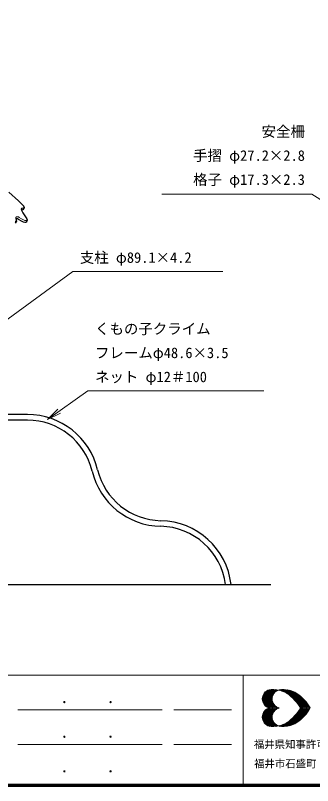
# Model space of a CAD drawing. Units: millimetres at full size, sheet at 1:50, with parts at other scales. Extents: x 750 to 20250, y 750 to 14100.
# Drawn here: x 5726 to 8299, y 750 to 7425 of the extents above; entities that cross this region are included whole.
import ezdxf
from ezdxf.enums import TextEntityAlignment as Align

# ---------------------------------------------------------------- set-up
doc = ezdxf.new("R2010")
doc.units = ezdxf.units.MM
doc.header["$LTSCALE"] = 50
for name, color, linetype, lineweight in [('D-STR-1', 1, 'Continuous', 25), ('D-STR-3', 251, 'Continuous', 9), ('D-STR-HTXT', 7, 'Continuous', 13), ('D-TTL', 7, 'Continuous', 70), ('D-TTL-FRAM', 7, 'Continuous', 13), ('D-TTL-TXT', 7, 'Continuous', 13)]:
    doc.layers.add(name, color=color, linetype=linetype, lineweight=lineweight)
doc.styles.add('ＭＳ ゴシック', font='')
doc.styles.get('ＭＳ ゴシック').set_extended_font_data('MS Gothic')

# ---------------------------------------------------------------- blocks, each defined once
blk = doc.blocks.new('open_arrow')
at = {"color": 0, "linetype": 'Continuous', "lineweight": -2}
blk.add_lwpolyline([(7.5, 1.25), (0, 0), (7.5, -1.25)], dxfattribs=at)

msp = doc.modelspace()

# ---------------------------------------------------------------- linework, layer by layer
at = {"layer": 'D-STR-1'}
for p, q in [((5830.22, 3966.06), (5617.57, 3966.06)), ((5830.22, 3917.46), (5617.57, 3917.46)), ((1209.84, 2493.36), (7937.98, 2493.36))]:
    msp.add_line(p, q, dxfattribs=at)
msp.add_lwpolyline([(5667.8, 5893.04), (5754.2, 5816.79), (5795.82, 5773.68), (5801.52, 5763.39), (5801.28, 5754.11), (5797.25, 5747.17), (5790.34, 5740.39), (5787.06, 5738.62), (5780.02, 5738.29), (5778.19, 5738.42), (5790.29, 5712.88), (5812.59, 5679.15), (5824.22, 5662.35), (5828.29, 5652.98), (5827.43, 5646.6), (5824.49, 5642.31), (5818.44, 5633.99), (5813.24, 5631.46), (5808.08, 5630.48), (5796.17, 5632.54), (5783.81, 5638.35), (5752.9, 5657.27), (5743.46, 5661.38), (5736.03, 5662.95), (5732.07, 5662.35), (5733.71, 5651.56), (5734.31, 5640.32), (5730.7, 5632.94), (5724.3, 5625.64)], dxfattribs=at)
for centre, radius, start, end in [((5830.22, 3341.76), 624.3, 13.48292, 90), ((5830.22, 3341.76), 575.7, 13.48292, 90), ((6997.14, 3621.54), 624.3, 193.48292, 268.84791), ((6997.14, 3621.54), 575.7, 193.48292, 268.84791), ((6973.02, 2421.79), 624.3, 6.58295, 88.84791), ((6973.02, 2421.79), 575.7, 7.14146, 88.84791)]:
    msp.add_arc(centre, radius, start, end, dxfattribs=at)
at = {"layer": 'D-STR-3'}
for points in [[(5778.19, 5738.42), (5776.96, 5742.2), (5777.18, 5745.11), (5777.57, 5749.21), (5778.66, 5752.41), (5781.35, 5754.76), (5787.92, 5754.63), (5793.79, 5754.77), (5797.89, 5756.88), (5799.49, 5763.65), (5797.15, 5769.93), (5795.82, 5773.68)], [(5724.45, 5639.43), (5729.2, 5640.9), (5731.94, 5644.49), (5732.16, 5648.53), (5729.31, 5667.31), (5729.92, 5672.92), (5732.14, 5677.11), (5736.41, 5678.47), (5740.44, 5679.41), (5744.78, 5679.18), (5751.53, 5677.96), (5759.84, 5674.74), (5779.59, 5663.07), (5795.13, 5653.46), (5806.7, 5648.28), (5811.63, 5646.98), (5817.32, 5646.8), (5821.4, 5648.12), (5825.25, 5650.37), (5826.3, 5653.79), (5825.47, 5659.46)]]:
    msp.add_lwpolyline(points, dxfattribs=at)
at = {"layer": 'D-STR-HTXT'}
for points in [[(9992.14, 4806.96), (8293.58, 5874.36), (8276.91, 5874.36), (6992.91, 5874.36), (7634.91, 5874.36)], [(5584.2, 4740.7), (6222.53, 5206.87), (6239.19, 5206.87), (7520.69, 5206.87), (6879.94, 5206.87)], [(6003.45, 3921.68), (6354.56, 4170.23), (6371.22, 4170.23), (7878.1, 4170.23), (7124.66, 4170.23)]]:
    msp.add_lwpolyline(points, dxfattribs=at)
at = {"layer": 'D-TTL'}
msp.add_lwpolyline([(750, 750), (750, 14100), (20250, 14100), (20250, 750)], close=True, dxfattribs=at)
at = {"layer": 'D-TTL-FRAM'}
for p, q in [((750, 1706.1), (20250, 1706.1)), ((7698.06, 1706.1), (7698.06, 750)), ((6998.06, 1406.1), (5748.06, 1406.1)), ((7098.06, 1406.1), (7598.06, 1406.1)), ((6998.06, 1106.1), (5748.06, 1106.1)), ((7098.06, 1106.1), (7598.06, 1106.1))]:
    msp.add_line(p, q, dxfattribs=at)
at = {"layer": 'D-TTL-TXT'}
for p, q in [((7863.49, 1501.95), (7943.69, 1582.16)), ((7864.53, 1490.49), (7956.19, 1582.16)), ((7864.53, 1514.45), (7931.19, 1581.12)), ((7866.61, 1481.12), (7967.65, 1582.16)), ((7868.69, 1471.75), (7978.07, 1581.12)), ((7869.74, 1531.12), (7914.53, 1576.95)), ((7872.86, 1464.45), (7989.53, 1580.08)), ((7873.9, 1539.45), (7990.57, 1422.79)), ((7877.03, 1547.78), (7955.15, 1470.7)), ((7877.03, 1456.12), (7957.23, 1536.33)), ((7883.28, 1554.03), (7949.94, 1487.37)), ((7888.49, 1560.28), (7948.9, 1499.87)), ((7894.74, 1565.49), (7948.9, 1511.33)), ((7902.03, 1569.66), (7950.98, 1520.7)), ((7909.32, 1574.87), (7954.11, 1530.08)), ((7917.65, 1577.99), (7957.23, 1538.41)), ((7927.03, 1581.12), (7961.4, 1545.7)), ((7937.44, 1582.16), (7966.61, 1551.95)), ((7948.9, 1582.16), (7971.82, 1559.24)), ((7960.36, 1582.16), (7978.07, 1564.45)), ((7972.86, 1582.16), (7985.36, 1569.66)), ((7985.36, 1581.12), (7992.65, 1573.83)), ((7995.77, 1574.87), (7998.9, 1579.03)), ((7999.94, 1577.99), (8000.98, 1577.99)), ((8008.27, 1576.95), (8013.48, 1581.12)), ((8009.32, 1581.12), (8014.52, 1574.87)), ((8017.65, 1573.83), (8025.98, 1582.16)), ((8020.77, 1581.12), (8032.23, 1569.66)), ((8027.02, 1571.74), (8038.48, 1582.16)), ((8032.23, 1581.12), (8049.94, 1563.41)), ((8036.4, 1568.62), (8049.94, 1582.16)), ((8043.69, 1582.16), (8073.9, 1550.91)), ((8044.73, 1565.49), (8061.4, 1582.16)), ((8053.07, 1561.33), (8071.81, 1580.08)), ((8055.15, 1581.12), (8214.52, 1422.79)), ((8060.36, 1557.16), (8081.19, 1579.03)), ((8067.65, 1581.12), (8225.98, 1422.79)), ((8068.69, 1554.03), (8091.61, 1576.95)), ((8075.98, 1548.83), (8100.98, 1574.87)), ((8081.19, 1579.03), (8237.44, 1422.79)), ((8082.23, 1544.66), (8110.36, 1571.74)), ((8089.52, 1539.45), (8119.73, 1569.66)), ((8095.77, 1576.95), (8249.94, 1422.79)), ((8095.77, 1534.24), (8128.06, 1565.49)), ((8103.06, 1529.04), (8136.4, 1562.37)), ((8109.31, 1523.83), (8143.69, 1559.24)), ((8112.44, 1571.74), (8261.39, 1422.79)), ((8115.56, 1518.62), (8152.02, 1555.08)), ((8120.77, 1512.37), (8159.31, 1550.91)), ((8127.02, 1507.16), (8166.6, 1545.7)), ((8130.15, 1565.49), (8272.85, 1422.79)), ((8133.27, 1500.91), (8172.85, 1541.54)), ((8138.48, 1494.66), (8180.15, 1536.33)), ((8153.06, 1554.03), (8267.64, 1440.5)), ((7863.49, 1502.99), (7943.69, 1422.79)), ((7864.53, 1513.41), (7956.19, 1422.79)), ((7864.53, 1489.45), (7932.23, 1422.79)), ((7866.61, 1522.79), (7967.65, 1422.79)), ((7868.69, 1474.87), (7917.65, 1424.87)), ((7869.74, 1532.16), (7979.11, 1422.79)), ((7882.24, 1449.87), (7950.98, 1518.62)), ((7887.44, 1443.62), (7948.9, 1505.08)), ((7893.69, 1438.41), (7948.9, 1493.62)), ((7900.99, 1433.2), (7952.03, 1484.24)), ((7908.28, 1429.04), (7954.11, 1474.87)), ((8144.73, 1488.41), (8186.4, 1530.08)), ((8149.94, 1482.16), (8192.65, 1524.87)), ((8155.15, 1475.91), (8198.9, 1519.66)), ((8160.35, 1469.66), (8205.14, 1514.45)), ((8165.56, 1463.41), (8211.39, 1508.2)), ((8170.77, 1456.12), (8217.64, 1501.95)), ((8175.98, 1449.87), (8222.85, 1496.74)), ((8180.15, 1442.58), (8228.06, 1490.49)), ((8185.35, 1435.29), (8234.31, 1484.24)), ((8189.52, 1428), (8239.52, 1477.99)), ((8195.77, 1422.79), (8244.73, 1471.75)), ((8200.98, 1518.62), (8229.1, 1489.45)), ((7863.49, 1341.54), (7943.69, 1421.75)), ((7864.53, 1331.12), (7956.19, 1421.75)), ((7864.53, 1355.08), (7932.23, 1421.75)), ((7866.61, 1321.75), (7967.65, 1421.75)), ((7868.69, 1369.66), (7917.65, 1419.66)), ((7869.74, 1312.37), (7979.11, 1421.75)), ((7873.9, 1305.08), (7990.57, 1421.75)), ((7893.69, 1406.12), (7948.9, 1350.91)), ((7900.99, 1411.33), (7952.03, 1360.29)), ((7908.28, 1415.5), (7954.11, 1369.66)), ((7916.61, 1424.87), (7957.23, 1466.54)), ((7916.61, 1419.66), (7957.23, 1378)), ((7924.94, 1422.79), (7961.4, 1458.2)), ((7924.94, 1421.75), (7961.4, 1386.33)), ((7937.44, 1422.79), (7966.61, 1451.95)), ((7937.44, 1421.75), (7966.61, 1392.58)), ((7948.9, 1422.79), (7971.82, 1445.7)), ((7948.9, 1421.75), (7971.82, 1398.83)), ((7960.36, 1422.79), (7977.03, 1439.45)), ((7960.36, 1421.75), (7977.03, 1405.08)), ((7971.82, 1422.79), (7984.32, 1434.25)), ((7971.82, 1421.75), (7984.32, 1410.29)), ((7984.32, 1422.79), (7991.61, 1430.08)), ((7984.32, 1421.75), (7991.61, 1414.45)), ((7995.77, 1422.79), (7999.94, 1425.91)), ((7995.77, 1421.75), (7999.94, 1418.62)), ((7998.9, 1425.91), (8003.07, 1422.79)), ((7998.9, 1418.62), (8003.07, 1421.75)), ((8007.23, 1422.79), (8008.27, 1422.79)), ((8007.23, 1421.75), (8008.27, 1421.75)), ((8055.15, 1263.42), (8214.52, 1421.75)), ((8067.65, 1263.42), (8225.98, 1421.75)), ((8081.19, 1265.5), (8237.44, 1421.75)), ((8095.77, 1267.58), (8249.94, 1421.75)), ((8112.44, 1272.79), (8261.39, 1421.75)), ((8130.15, 1279.04), (8272.85, 1421.75)), ((8153.06, 1290.5), (8267.64, 1404.04)), ((8175.98, 1448.83), (8202.02, 1422.79)), ((8175.98, 1395.71), (8202.02, 1421.75)), ((8180.15, 1401.96), (8228.06, 1354.04)), ((8185.35, 1409.25), (8234.31, 1360.29)), ((8189.52, 1416.54), (8239.52, 1366.54)), ((8195.77, 1421.75), (8244.73, 1372.79)), ((8207.23, 1422.79), (8249.94, 1464.45)), ((8207.23, 1421.75), (8249.94, 1380.08)), ((8219.73, 1422.79), (8255.14, 1458.2)), ((8219.73, 1421.75), (8255.14, 1386.33)), ((8231.19, 1422.79), (8260.35, 1450.91)), ((8231.19, 1421.75), (8260.35, 1393.62)), ((8242.64, 1422.79), (8264.52, 1444.66)), ((8242.64, 1421.75), (8264.52, 1399.87)), ((8254.1, 1422.79), (8269.73, 1437.37)), ((8254.1, 1421.75), (8269.73, 1407.16)), ((8266.6, 1422.79), (8273.89, 1430.08)), ((8266.6, 1421.75), (8273.89, 1414.45)), ((8278.06, 1422.79), (8279.1, 1422.79)), ((8278.06, 1421.75), (8279.1, 1421.75)), ((7863.49, 1342.58), (7943.69, 1262.38)), ((7864.53, 1354.04), (7956.19, 1262.38)), ((7866.61, 1363.41), (7967.65, 1262.38)), ((7868.69, 1372.79), (7978.07, 1263.42)), ((7872.86, 1380.08), (7989.53, 1264.46)), ((7877.03, 1388.41), (7957.23, 1308.21)), ((7877.03, 1296.75), (7955.15, 1373.83)), ((7882.24, 1394.66), (7950.98, 1325.92)), ((7883.28, 1290.5), (7949.94, 1357.16)), ((7887.44, 1400.91), (7948.9, 1339.46)), ((7888.49, 1284.25), (7948.9, 1344.66)), ((8127.02, 1337.37), (8166.6, 1298.83)), ((8133.27, 1343.62), (8172.85, 1303)), ((8138.48, 1349.87), (8180.15, 1308.21)), ((8144.73, 1356.12), (8186.4, 1314.46)), ((8149.94, 1362.37), (8192.65, 1319.67)), ((8155.15, 1368.62), (8198.9, 1324.87)), ((8160.35, 1374.87), (8205.14, 1330.08)), ((8165.56, 1381.12), (8211.39, 1336.33)), ((8170.77, 1388.41), (8217.64, 1342.58)), ((8175.98, 1394.66), (8222.85, 1347.79)), ((8200.98, 1325.92), (8229.1, 1355.08)), ((7864.53, 1330.08), (7931.19, 1263.42)), ((7869.74, 1313.42), (7914.53, 1267.58)), ((7894.74, 1279.04), (7948.9, 1333.21)), ((7902.03, 1274.87), (7950.98, 1323.83)), ((7909.32, 1269.67), (7954.11, 1314.46)), ((7917.65, 1266.54), (7957.23, 1306.12)), ((7927.03, 1263.42), (7961.4, 1298.83)), ((7937.44, 1262.38), (7966.61, 1292.58)), ((7948.9, 1262.38), (7971.82, 1285.29)), ((7960.36, 1262.38), (7978.07, 1280.08)), ((7972.86, 1262.38), (7985.36, 1274.87)), ((7985.36, 1263.42), (7992.65, 1270.71)), ((7995.77, 1269.67), (7998.9, 1265.5)), ((8009.32, 1263.42), (8014.52, 1269.67)), ((8017.65, 1270.71), (8025.98, 1262.38)), ((8020.77, 1263.42), (8032.23, 1274.87)), ((8027.02, 1272.79), (8038.48, 1262.38)), ((8032.23, 1263.42), (8049.94, 1281.12)), ((8036.4, 1275.92), (8049.94, 1262.38)), ((8043.69, 1262.38), (8073.9, 1293.62)), ((8044.73, 1279.04), (8061.4, 1262.38)), ((8053.07, 1283.21), (8071.81, 1264.46)), ((8060.36, 1287.37), (8081.19, 1265.5)), ((8068.69, 1290.5), (8091.61, 1267.58)), ((8075.98, 1295.71), (8100.98, 1269.67)), ((8082.23, 1299.87), (8110.36, 1272.79)), ((8089.52, 1305.08), (8119.73, 1274.87)), ((8095.77, 1310.29), (8128.06, 1279.04)), ((8103.06, 1315.5), (8136.4, 1282.17)), ((8109.31, 1320.71), (8143.69, 1285.29)), ((8115.56, 1325.92), (8152.02, 1289.46)), ((8120.77, 1332.17), (8159.31, 1293.62)), ((7999.94, 1266.54), (8000.98, 1266.54)), ((8008.27, 1267.58), (8013.48, 1263.42))]:
    msp.add_line(p, q, dxfattribs=at)
for centre, radius, start, end in [((7945.55, 1501.73), 81.97, 105.2024, 254.7976), ((7955.93, 1348.05), 234.95, 58.71735, 97.79751), ((8031.13, 1501.73), 81.97, 105.2024, 254.7976), ((8041.51, 1348.05), 234.95, 58.71735, 97.79751), ((7834.99, 1209.6), 417.26, 30.69974, 54.3922), ((7920.57, 1209.6), 417.26, 30.69974, 54.3922), ((7945.55, 1343.53), 81.97, 105.2024, 254.7976), ((8031.13, 1343.53), 81.97, 105.2024, 254.7976), ((7834.99, 1635.66), 417.26, 305.6078, 329.30026), ((7920.57, 1635.66), 417.26, 305.6078, 329.30026), ((7955.93, 1497.21), 234.95, 262.20249, 301.28265), ((8041.51, 1497.21), 234.95, 262.20249, 301.28265)]:
    msp.add_arc(centre, radius, start, end, dxfattribs=at)

# ---------------------------------------------------------------- block references
at = {"layer": 'D-STR-HTXT', "xscale": 16.7, "yscale": 16.7, "rotation": 35.3}
msp.add_blockref('open_arrow', (6003.45, 3921.68), dxfattribs=at)

# ---------------------------------------------------------------- texts
at = {"layer": 'D-STR-HTXT', "style": 'ＭＳ ゴシック'}
for s, p in [('安全柵', (8232.53, 6418.85)), ('手摺 φ27.2×2.8', (8232.53, 6210.52)), ('格子 φ17.3×2.3', (8232.53, 6002.18))]:
    msp.add_text(s, height=91.64, dxfattribs=at).set_placement(p, align=Align.MIDDLE_RIGHT)
for s, p in [('支柱 φ89.1×4.2', (6283.58, 5326.45)), ('くもの子クライム', (6415.61, 4709.01)), ('フレームφ48.6×3.5', (6415.61, 4500.68)), ('ネット φ12＃100', (6415.61, 4292.35))]:
    msp.add_text(s, height=91.64, dxfattribs=at).set_placement(p, align=Align.MIDDLE_LEFT)
at = {"layer": 'D-TTL-FRAM', "style": 'ＭＳ ゴシック'}
for p in [(6112.49, 1432.1), (6512.49, 1432.1), (6112.49, 1132.1), (6512.49, 1132.1), (6112.49, 832.1), (6512.49, 832.1)]:
    msp.add_text('.', height=110, dxfattribs=at).set_placement(p, align=Align.BOTTOM_LEFT)
at = {"layer": 'D-TTL-TXT', "style": 'ＭＳ ゴシック'}
for s, p in [('福井県知事許可 （特） 第 3522号', (7790.73, 1054.95)), ('福井市石盛町 20-408', (7792.56, 887.03))]:
    msp.add_text(s, height=65.98, dxfattribs=at).set_placement(p, align=Align.BOTTOM_LEFT)

doc.saveas('drawing.dxf')
